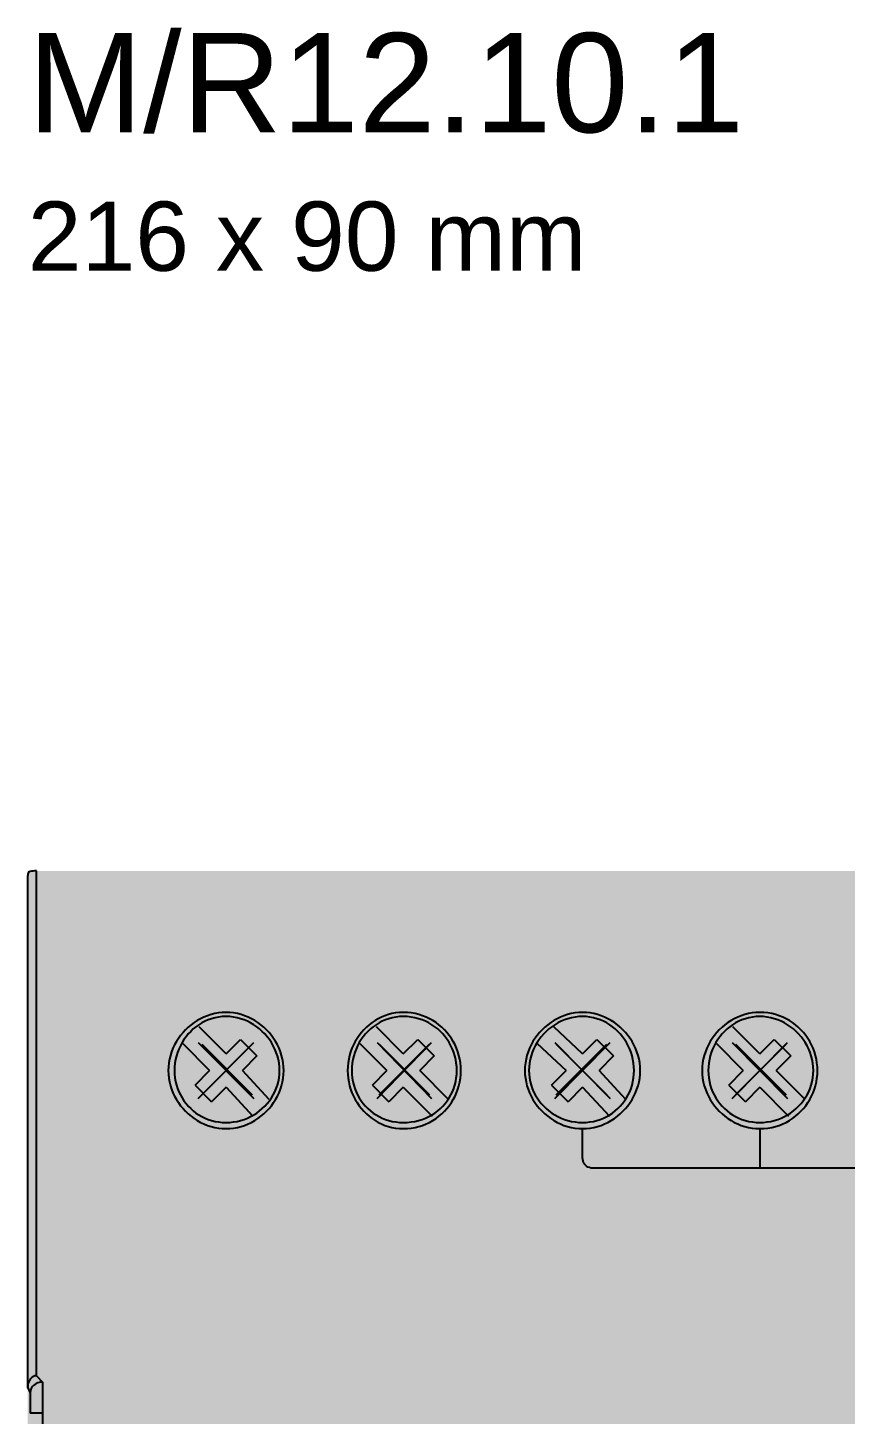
# Model space of a CAD drawing. Header units: millimetres. Extents: x 0 to 966, y -664 to 90.
# Drawn here: x 500 to 535.4, y -323.5 to -263.5 of the extents above; entities that cross this region are included whole.
import ezdxf

# ---------------------------------------------------------------- set-up
doc = ezdxf.new("R2010")
doc.units = ezdxf.units.MM
for name, color, linetype in [('HDL_BODY', 7, 'Continuous'), ('HDL_COLOUR', 7, 'Continuous'), ('HDL_DETAIL', 7, 'Continuous'), ('HDL_PRINT', 7, 'Continuous')]:
    doc.layers.add(name, color=color, linetype=linetype)
doc.styles.add('HDL_ARIAL', font='arial.ttf')

# ---------------------------------------------------------------- blocks, each defined once
blk = doc.blocks.new('M_DM06.1_FRONT')
at = {"layer": 'HDL_BODY', "true_color": 0x202126}
blk.add_hatch(color=250, dxfattribs=at).paths.add_polyline_path([(0, 0), (216, 0), (216, 90), (0, 90)])
at = {"layer": 'HDL_BODY', "true_color": 0x2a2a30}
blk.add_hatch(color=250, dxfattribs=at).paths.add_polyline_path([(0.4, 20.52), (215.6, 20.52), (215.6, 68.31), (0.4, 68.31)])
at = {"layer": 'HDL_COLOUR', "true_color": 0x1a332c}
for points in [[(11.099, 81.355), (11.093, 81.523), (11.075, 81.688), (11.046, 81.851), (11.006, 82.011), (10.956, 82.167), (10.896, 82.319), (10.827, 82.466), (10.748, 82.609), (10.66, 82.746), (10.565, 82.877), (10.461, 83.003), (10.35, 83.122), (10.232, 83.233), (10.108, 83.337), (9.977, 83.434), (9.841, 83.522), (9.7, 83.601), (9.553, 83.671), (9.402, 83.732), (9.248, 83.782), (9.089, 83.822), (8.928, 83.851), (8.763, 83.869), (8.597, 83.875), (8.43, 83.869), (8.266, 83.851), (8.105, 83.822), (7.946, 83.782), (7.792, 83.732), (7.641, 83.671), (7.494, 83.601), (7.353, 83.522), (7.217, 83.434), (7.086, 83.337), (6.962, 83.233), (6.844, 83.122), (6.733, 83.003), (6.629, 82.877), (6.534, 82.746), (6.446, 82.609), (6.368, 82.466), (6.298, 82.319), (6.238, 82.167), (6.188, 82.011), (6.148, 81.851), (6.119, 81.688), (6.102, 81.523), (6.096, 81.355), (6.102, 81.187), (6.119, 81.022), (6.148, 80.86), (6.188, 80.7), (6.238, 80.544), (6.298, 80.393), (6.368, 80.245), (6.446, 80.103), (6.534, 79.966), (6.629, 79.834), (6.733, 79.709), (6.844, 79.591), (6.962, 79.479), (7.086, 79.375), (7.217, 79.279), (7.353, 79.191), (7.494, 79.111), (7.641, 79.041), (7.792, 78.981), (7.946, 78.93), (8.105, 78.89), (8.266, 78.861), (8.43, 78.844), (8.597, 78.838), (8.763, 78.844), (8.928, 78.861), (9.089, 78.89), (9.248, 78.93), (9.402, 78.981), (9.553, 79.041), (9.7, 79.111), (9.841, 79.191), (9.977, 79.279), (10.108, 79.375), (10.232, 79.479), (10.35, 79.591), (10.461, 79.709), (10.565, 79.834), (10.66, 79.966), (10.748, 80.103), (10.827, 80.245), (10.896, 80.393), (10.956, 80.544), (11.006, 80.7), (11.046, 80.86), (11.075, 81.022), (11.093, 81.187), (11.099, 81.355)], [(10.92, 81.355), (10.914, 81.518), (10.896, 81.679), (10.867, 81.837), (10.827, 81.991), (10.777, 82.142), (10.717, 82.288), (10.647, 82.43), (10.568, 82.567), (10.481, 82.698), (10.385, 82.823), (10.282, 82.941), (10.171, 83.053), (10.054, 83.157), (9.93, 83.253), (9.8, 83.341), (9.664, 83.421), (9.523, 83.491), (9.378, 83.552), (9.229, 83.602), (9.075, 83.643), (8.919, 83.672), (8.759, 83.69), (8.597, 83.696), (8.435, 83.69), (8.277, 83.672), (8.123, 83.643), (7.973, 83.602), (7.827, 83.552), (7.686, 83.491), (7.55, 83.421), (7.419, 83.341), (7.295, 83.253), (7.176, 83.157), (7.065, 83.053), (6.96, 82.941), (6.862, 82.823), (6.772, 82.698), (6.69, 82.567), (6.617, 82.43), (6.552, 82.288), (6.496, 82.142), (6.449, 81.991), (6.412, 81.837), (6.385, 81.679), (6.369, 81.518), (6.364, 81.355), (6.369, 81.192), (6.385, 81.033), (6.412, 80.877), (6.449, 80.726), (6.496, 80.579), (6.552, 80.437), (6.617, 80.3), (6.69, 80.168), (6.772, 80.043), (6.862, 79.924), (6.96, 79.811), (7.065, 79.705), (7.176, 79.607), (7.295, 79.516), (7.419, 79.434), (7.55, 79.36), (7.686, 79.294), (7.827, 79.238), (7.973, 79.191), (8.123, 79.154), (8.277, 79.127), (8.435, 79.11), (8.597, 79.105), (8.759, 79.11), (8.919, 79.127), (9.075, 79.154), (9.229, 79.191), (9.378, 79.238), (9.523, 79.294), (9.664, 79.36), (9.8, 79.434), (9.93, 79.516), (10.054, 79.607), (10.171, 79.705), (10.282, 79.811), (10.385, 79.924), (10.481, 80.043), (10.568, 80.168), (10.647, 80.3), (10.717, 80.437), (10.777, 80.579), (10.827, 80.726), (10.867, 80.877), (10.896, 81.033), (10.914, 81.192), (10.92, 81.355)], [(18.782, 81.355), (18.776, 81.523), (18.76, 81.688), (18.733, 81.851), (18.696, 82.011), (18.648, 82.167), (18.592, 82.319), (18.526, 82.466), (18.451, 82.609), (18.367, 82.746), (18.275, 82.877), (18.175, 83.003), (18.067, 83.122), (17.951, 83.233), (17.829, 83.337), (17.7, 83.434), (17.564, 83.522), (17.422, 83.601), (17.274, 83.671), (17.12, 83.732), (16.962, 83.782), (16.798, 83.822), (16.63, 83.851), (16.457, 83.869), (16.28, 83.875), (16.114, 83.869), (15.951, 83.851), (15.792, 83.822), (15.636, 83.782), (15.485, 83.732), (15.338, 83.671), (15.196, 83.601), (15.059, 83.522), (14.928, 83.434), (14.803, 83.337), (14.684, 83.233), (14.572, 83.122), (14.466, 83.003), (14.368, 82.877), (14.278, 82.746), (14.196, 82.609), (14.122, 82.466), (14.056, 82.319), (14, 82.167), (13.954, 82.011), (13.917, 81.851), (13.89, 81.688), (13.874, 81.523), (13.868, 81.355), (13.874, 81.187), (13.89, 81.022), (13.917, 80.86), (13.954, 80.7), (14, 80.544), (14.056, 80.393), (14.122, 80.245), (14.196, 80.103), (14.278, 79.966), (14.368, 79.834), (14.466, 79.709), (14.572, 79.591), (14.684, 79.479), (14.803, 79.375), (14.928, 79.279), (15.059, 79.191), (15.196, 79.111), (15.338, 79.041), (15.485, 78.981), (15.636, 78.93), (15.792, 78.89), (15.951, 78.861), (16.114, 78.844), (16.28, 78.838), (16.457, 78.844), (16.63, 78.861), (16.798, 78.89), (16.962, 78.93), (17.12, 78.981), (17.274, 79.041), (17.422, 79.111), (17.564, 79.191), (17.7, 79.279), (17.829, 79.375), (17.951, 79.479), (18.067, 79.591), (18.175, 79.709), (18.275, 79.834), (18.367, 79.966), (18.451, 80.103), (18.526, 80.245), (18.592, 80.393), (18.648, 80.544), (18.696, 80.7), (18.733, 80.86), (18.76, 81.022), (18.776, 81.187), (18.782, 81.355)], [(18.603, 81.355), (18.597, 81.518), (18.581, 81.679), (18.554, 81.837), (18.517, 81.991), (18.47, 82.142), (18.413, 82.288), (18.347, 82.43), (18.272, 82.567), (18.189, 82.698), (18.097, 82.823), (17.997, 82.941), (17.889, 83.053), (17.774, 83.157), (17.652, 83.253), (17.522, 83.341), (17.387, 83.421), (17.245, 83.491), (17.097, 83.552), (16.944, 83.602), (16.785, 83.643), (16.621, 83.672), (16.453, 83.69), (16.28, 83.696), (16.119, 83.69), (15.96, 83.672), (15.806, 83.643), (15.656, 83.602), (15.51, 83.552), (15.369, 83.491), (15.233, 83.421), (15.102, 83.341), (14.978, 83.253), (14.859, 83.157), (14.748, 83.053), (14.643, 82.941), (14.545, 82.823), (14.455, 82.698), (14.373, 82.567), (14.3, 82.43), (14.235, 82.288), (14.179, 82.142), (14.132, 81.991), (14.095, 81.837), (14.068, 81.679), (14.052, 81.518), (14.047, 81.355), (14.052, 81.192), (14.068, 81.033), (14.095, 80.877), (14.132, 80.726), (14.179, 80.579), (14.235, 80.437), (14.3, 80.3), (14.373, 80.168), (14.455, 80.043), (14.545, 79.924), (14.643, 79.811), (14.748, 79.705), (14.859, 79.607), (14.978, 79.516), (15.102, 79.434), (15.233, 79.36), (15.369, 79.294), (15.51, 79.238), (15.656, 79.191), (15.806, 79.154), (15.96, 79.127), (16.119, 79.11), (16.28, 79.105), (16.453, 79.11), (16.621, 79.127), (16.785, 79.154), (16.944, 79.191), (17.097, 79.238), (17.245, 79.294), (17.387, 79.36), (17.522, 79.434), (17.652, 79.516), (17.774, 79.607), (17.889, 79.705), (17.997, 79.811), (18.097, 79.924), (18.189, 80.043), (18.272, 80.168), (18.347, 80.3), (18.413, 80.437), (18.47, 80.579), (18.517, 80.726), (18.554, 80.877), (18.581, 81.033), (18.597, 81.192), (18.603, 81.355)], [(26.554, 81.355), (26.548, 81.523), (26.53, 81.688), (26.502, 81.851), (26.462, 82.011), (26.412, 82.167), (26.352, 82.319), (26.282, 82.466), (26.203, 82.609), (26.116, 82.746), (26.02, 82.877), (25.917, 83.003), (25.806, 83.122), (25.688, 83.233), (25.563, 83.337), (25.433, 83.434), (25.297, 83.522), (25.155, 83.601), (25.009, 83.671), (24.858, 83.732), (24.703, 83.782), (24.545, 83.822), (24.383, 83.851), (24.219, 83.869), (24.052, 83.875), (23.886, 83.869), (23.722, 83.851), (23.56, 83.822), (23.402, 83.782), (23.247, 83.732), (23.096, 83.671), (22.95, 83.601), (22.808, 83.522), (22.672, 83.434), (22.542, 83.337), (22.417, 83.233), (22.299, 83.122), (22.188, 83.003), (22.085, 82.877), (21.989, 82.746), (21.902, 82.609), (21.823, 82.466), (21.753, 82.319), (21.693, 82.167), (21.643, 82.011), (21.604, 81.851), (21.575, 81.688), (21.557, 81.523), (21.551, 81.355), (21.557, 81.187), (21.575, 81.022), (21.604, 80.86), (21.643, 80.7), (21.693, 80.544), (21.753, 80.393), (21.823, 80.245), (21.902, 80.103), (21.989, 79.966), (22.085, 79.834), (22.188, 79.709), (22.299, 79.591), (22.417, 79.479), (22.542, 79.375), (22.672, 79.279), (22.808, 79.191), (22.95, 79.111), (23.096, 79.041), (23.247, 78.981), (23.402, 78.93), (23.56, 78.89), (23.722, 78.861), (23.886, 78.844), (24.052, 78.838), (24.219, 78.844), (24.383, 78.861), (24.545, 78.89), (24.703, 78.93), (24.858, 78.981), (25.009, 79.041), (25.155, 79.111), (25.297, 79.191), (25.433, 79.279), (25.563, 79.375), (25.688, 79.479), (25.806, 79.591), (25.917, 79.709), (26.02, 79.834), (26.116, 79.966), (26.203, 80.103), (26.282, 80.245), (26.352, 80.393), (26.412, 80.544), (26.462, 80.7), (26.502, 80.86), (26.53, 81.022), (26.548, 81.187), (26.554, 81.355)], [(26.286, 81.355), (26.28, 81.518), (26.264, 81.679), (26.237, 81.837), (26.201, 81.991), (26.154, 82.142), (26.098, 82.288), (26.033, 82.43), (25.959, 82.567), (25.877, 82.698), (25.787, 82.823), (25.69, 82.941), (25.585, 83.053), (25.473, 83.157), (25.355, 83.253), (25.23, 83.341), (25.1, 83.421), (24.964, 83.491), (24.823, 83.552), (24.677, 83.602), (24.527, 83.643), (24.372, 83.672), (24.214, 83.69), (24.052, 83.696), (23.89, 83.69), (23.731, 83.672), (23.574, 83.643), (23.421, 83.602), (23.271, 83.552), (23.126, 83.491), (22.985, 83.421), (22.85, 83.341), (22.72, 83.253), (22.596, 83.157), (22.478, 83.053), (22.368, 82.941), (22.264, 82.823), (22.169, 82.698), (22.081, 82.567), (22.002, 82.43), (21.933, 82.288), (21.873, 82.142), (21.822, 81.991), (21.783, 81.837), (21.754, 81.679), (21.736, 81.518), (21.73, 81.355), (21.736, 81.192), (21.754, 81.033), (21.783, 80.877), (21.822, 80.726), (21.873, 80.579), (21.933, 80.437), (22.002, 80.3), (22.081, 80.168), (22.169, 80.043), (22.264, 79.924), (22.368, 79.811), (22.478, 79.705), (22.596, 79.607), (22.72, 79.516), (22.85, 79.434), (22.985, 79.36), (23.126, 79.294), (23.271, 79.238), (23.421, 79.191), (23.574, 79.154), (23.731, 79.127), (23.89, 79.11), (24.052, 79.105), (24.214, 79.11), (24.372, 79.127), (24.527, 79.154), (24.677, 79.191), (24.823, 79.238), (24.964, 79.294), (25.1, 79.36), (25.23, 79.434), (25.355, 79.516), (25.473, 79.607), (25.585, 79.705), (25.69, 79.811), (25.787, 79.924), (25.877, 80.043), (25.959, 80.168), (26.033, 80.3), (26.098, 80.437), (26.154, 80.579), (26.201, 80.726), (26.237, 80.877), (26.264, 81.033), (26.28, 81.192), (26.286, 81.355)], [(34.237, 81.355), (34.231, 81.523), (34.215, 81.688), (34.188, 81.851), (34.151, 82.011), (34.104, 82.167), (34.047, 82.319), (33.981, 82.466), (33.906, 82.609), (33.822, 82.746), (33.73, 82.877), (33.63, 83.003), (33.522, 83.122), (33.407, 83.233), (33.285, 83.337), (33.155, 83.434), (33.019, 83.522), (32.877, 83.601), (32.729, 83.671), (32.576, 83.732), (32.417, 83.782), (32.253, 83.822), (32.084, 83.851), (31.911, 83.869), (31.734, 83.875), (31.568, 83.869), (31.404, 83.851), (31.242, 83.822), (31.084, 83.782), (30.929, 83.732), (30.779, 83.671), (30.632, 83.601), (30.491, 83.522), (30.355, 83.434), (30.224, 83.337), (30.1, 83.233), (29.982, 83.122), (29.871, 83.003), (29.768, 82.877), (29.672, 82.746), (29.585, 82.609), (29.506, 82.466), (29.437, 82.319), (29.377, 82.167), (29.327, 82.011), (29.287, 81.851), (29.258, 81.688), (29.24, 81.523), (29.235, 81.355), (29.24, 81.187), (29.258, 81.022), (29.287, 80.86), (29.327, 80.7), (29.377, 80.544), (29.437, 80.393), (29.506, 80.245), (29.585, 80.103), (29.672, 79.966), (29.768, 79.834), (29.871, 79.709), (29.982, 79.591), (30.1, 79.479), (30.224, 79.375), (30.355, 79.279), (30.491, 79.191), (30.632, 79.111), (30.779, 79.041), (30.929, 78.981), (31.084, 78.93), (31.242, 78.89), (31.404, 78.861), (31.568, 78.844), (31.734, 78.838), (31.911, 78.844), (32.084, 78.861), (32.253, 78.89), (32.417, 78.93), (32.576, 78.981), (32.729, 79.041), (32.877, 79.111), (33.019, 79.191), (33.155, 79.279), (33.285, 79.375), (33.407, 79.479), (33.522, 79.591), (33.63, 79.709), (33.73, 79.834), (33.822, 79.966), (33.906, 80.103), (33.981, 80.245), (34.047, 80.393), (34.104, 80.544), (34.151, 80.7), (34.188, 80.86), (34.215, 81.022), (34.231, 81.187), (34.237, 81.355)], [(34.059, 81.355), (34.053, 81.518), (34.035, 81.679), (34.006, 81.837), (33.966, 81.991), (33.916, 82.142), (33.856, 82.288), (33.786, 82.43), (33.707, 82.567), (33.619, 82.698), (33.524, 82.823), (33.42, 82.941), (33.309, 83.053), (33.192, 83.157), (33.068, 83.253), (32.938, 83.341), (32.802, 83.421), (32.661, 83.491), (32.516, 83.552), (32.366, 83.602), (32.213, 83.643), (32.056, 83.672), (31.896, 83.69), (31.734, 83.696), (31.573, 83.69), (31.415, 83.672), (31.261, 83.643), (31.111, 83.602), (30.965, 83.552), (30.824, 83.491), (30.688, 83.421), (30.558, 83.341), (30.434, 83.253), (30.315, 83.157), (30.204, 83.053), (30.099, 82.941), (30.001, 82.823), (29.911, 82.698), (29.829, 82.567), (29.756, 82.43), (29.691, 82.288), (29.635, 82.142), (29.588, 81.991), (29.551, 81.837), (29.525, 81.679), (29.508, 81.518), (29.503, 81.355), (29.508, 81.192), (29.525, 81.033), (29.551, 80.877), (29.588, 80.726), (29.635, 80.579), (29.691, 80.437), (29.756, 80.3), (29.829, 80.168), (29.911, 80.043), (30.001, 79.924), (30.099, 79.811), (30.204, 79.705), (30.315, 79.607), (30.434, 79.516), (30.558, 79.434), (30.688, 79.36), (30.824, 79.294), (30.965, 79.238), (31.111, 79.191), (31.261, 79.154), (31.415, 79.127), (31.573, 79.11), (31.734, 79.105), (31.896, 79.11), (32.056, 79.127), (32.213, 79.154), (32.366, 79.191), (32.516, 79.238), (32.661, 79.294), (32.802, 79.36), (32.938, 79.434), (33.068, 79.516), (33.192, 79.607), (33.309, 79.705), (33.42, 79.811), (33.524, 79.924), (33.619, 80.043), (33.707, 80.168), (33.786, 80.3), (33.856, 80.437), (33.916, 80.579), (33.966, 80.726), (34.006, 80.877), (34.035, 81.033), (34.053, 81.192), (34.059, 81.355)]]:
    blk.add_hatch(color=250, dxfattribs=at).paths.add_polyline_path(points)
at = {"layer": 'HDL_COLOUR', "true_color": 0x9ea4a8}
for points in [[(10.348, 81.356), (10.333, 81.586), (10.289, 81.813), (10.215, 82.031), (10.114, 82.238), (9.986, 82.43), (9.835, 82.603), (9.663, 82.755), (9.473, 82.883), (9.267, 82.985), (9.05, 83.059), (8.826, 83.104), (8.597, 83.119), (8.369, 83.104), (8.144, 83.059), (7.927, 82.985), (7.722, 82.883), (7.531, 82.755), (7.359, 82.603), (7.208, 82.43), (7.081, 82.238), (6.979, 82.031), (6.906, 81.813), (6.861, 81.586), (6.846, 81.356), (6.861, 81.126), (6.906, 80.9), (6.979, 80.682), (7.081, 80.475), (7.208, 80.283), (7.359, 80.11), (7.531, 79.958), (7.722, 79.829), (7.927, 79.727), (8.144, 79.653), (8.369, 79.608), (8.597, 79.593), (8.826, 79.608), (9.05, 79.653), (9.267, 79.727), (9.473, 79.829), (9.663, 79.958), (9.835, 80.11), (9.986, 80.283), (10.114, 80.475), (10.215, 80.682), (10.289, 80.9), (10.333, 81.126)], [(10.236, 81.4), (10.223, 81.61), (10.182, 81.816), (10.115, 82.015), (10.023, 82.204), (9.907, 82.378), (9.769, 82.537), (9.613, 82.675), (9.439, 82.792), (9.252, 82.885), (9.054, 82.952), (8.85, 82.993), (8.642, 83.007), (8.434, 82.993), (8.229, 82.952), (8.031, 82.885), (7.844, 82.792), (7.671, 82.675), (7.514, 82.537), (7.377, 82.378), (7.261, 82.204), (7.168, 82.015), (7.101, 81.816), (7.061, 81.61), (7.047, 81.4), (7.061, 81.191), (7.101, 80.984), (7.168, 80.785), (7.261, 80.597), (7.377, 80.422), (7.514, 80.264), (7.671, 80.126), (7.844, 80.009), (8.031, 79.916), (8.229, 79.848), (8.434, 79.807), (8.642, 79.793), (8.85, 79.807), (9.054, 79.848), (9.252, 79.916), (9.439, 80.009), (9.613, 80.126), (9.769, 80.264), (9.907, 80.422), (10.023, 80.597), (10.115, 80.785), (10.182, 80.984), (10.223, 81.191)], [(18.045, 81.356), (18.03, 81.586), (17.986, 81.813), (17.914, 82.031), (17.814, 82.238), (17.689, 82.43), (17.541, 82.603), (17.372, 82.755), (17.185, 82.883), (16.983, 82.985), (16.77, 83.059), (16.549, 83.104), (16.325, 83.119), (16.1, 83.104), (15.88, 83.059), (15.667, 82.985), (15.465, 82.883), (15.278, 82.755), (15.109, 82.603), (14.96, 82.43), (14.835, 82.238), (14.736, 82.031), (14.664, 81.813), (14.62, 81.586), (14.605, 81.356), (14.62, 81.126), (14.664, 80.9), (14.736, 80.682), (14.835, 80.475), (14.96, 80.283), (15.109, 80.11), (15.278, 79.958), (15.465, 79.829), (15.667, 79.727), (15.88, 79.653), (16.1, 79.608), (16.325, 79.593), (16.549, 79.608), (16.77, 79.653), (16.983, 79.727), (17.185, 79.829), (17.372, 79.958), (17.541, 80.11), (17.689, 80.283), (17.814, 80.475), (17.914, 80.682), (17.986, 80.9), (18.03, 81.126)], [(17.919, 81.4), (17.906, 81.61), (17.865, 81.816), (17.798, 82.015), (17.706, 82.204), (17.59, 82.378), (17.452, 82.537), (17.295, 82.675), (17.122, 82.792), (16.935, 82.885), (16.737, 82.952), (16.533, 82.993), (16.325, 83.007), (16.117, 82.993), (15.912, 82.952), (15.714, 82.885), (15.527, 82.792), (15.354, 82.675), (15.197, 82.537), (15.06, 82.378), (14.944, 82.204), (14.851, 82.015), (14.784, 81.816), (14.744, 81.61), (14.73, 81.4), (14.744, 81.191), (14.784, 80.984), (14.851, 80.785), (14.944, 80.597), (15.06, 80.422), (15.197, 80.264), (15.354, 80.126), (15.527, 80.009), (15.714, 79.916), (15.912, 79.848), (16.117, 79.807), (16.325, 79.793), (16.533, 79.807), (16.737, 79.848), (16.935, 79.916), (17.122, 80.009), (17.295, 80.126), (17.452, 80.264), (17.59, 80.422), (17.706, 80.597), (17.798, 80.785), (17.865, 80.984), (17.906, 81.191)], [(25.804, 81.356), (25.789, 81.586), (25.744, 81.813), (25.67, 82.031), (25.569, 82.238), (25.442, 82.43), (25.291, 82.603), (25.118, 82.755), (24.928, 82.883), (24.723, 82.985), (24.506, 83.059), (24.281, 83.104), (24.053, 83.119), (23.824, 83.104), (23.599, 83.059), (23.382, 82.985), (23.177, 82.883), (22.987, 82.755), (22.814, 82.603), (22.663, 82.43), (22.536, 82.238), (22.435, 82.031), (22.361, 81.813), (22.316, 81.586), (22.301, 81.356), (22.316, 81.126), (22.361, 80.9), (22.435, 80.682), (22.536, 80.475), (22.663, 80.283), (22.814, 80.11), (22.987, 79.958), (23.177, 79.829), (23.382, 79.727), (23.599, 79.653), (23.824, 79.608), (24.053, 79.593), (24.281, 79.608), (24.506, 79.653), (24.723, 79.727), (24.928, 79.829), (25.118, 79.958), (25.291, 80.11), (25.442, 80.283), (25.569, 80.475), (25.67, 80.682), (25.744, 80.9), (25.789, 81.126)], [(25.603, 81.4), (25.589, 81.61), (25.548, 81.816), (25.481, 82.015), (25.389, 82.204), (25.273, 82.378), (25.135, 82.537), (24.979, 82.675), (24.805, 82.792), (24.618, 82.885), (24.421, 82.952), (24.216, 82.993), (24.008, 83.007), (23.8, 82.993), (23.595, 82.952), (23.398, 82.885), (23.211, 82.792), (23.037, 82.675), (22.88, 82.537), (22.743, 82.378), (22.627, 82.204), (22.535, 82.015), (22.468, 81.816), (22.427, 81.61), (22.413, 81.4), (22.427, 81.191), (22.468, 80.984), (22.535, 80.785), (22.627, 80.597), (22.743, 80.422), (22.88, 80.264), (23.037, 80.126), (23.211, 80.009), (23.398, 79.916), (23.595, 79.848), (23.8, 79.807), (24.008, 79.793), (24.216, 79.807), (24.421, 79.848), (24.618, 79.916), (24.805, 80.009), (24.979, 80.126), (25.135, 80.264), (25.273, 80.422), (25.389, 80.597), (25.481, 80.785), (25.548, 80.984), (25.589, 81.191)], [(33.486, 81.356), (33.471, 81.586), (33.427, 81.813), (33.353, 82.031), (33.252, 82.238), (33.125, 82.43), (32.974, 82.603), (32.801, 82.755), (32.611, 82.883), (32.406, 82.985), (32.189, 83.059), (31.964, 83.104), (31.736, 83.119), (31.507, 83.104), (31.282, 83.059), (31.066, 82.985), (30.86, 82.883), (30.67, 82.755), (30.498, 82.603), (30.347, 82.43), (30.219, 82.238), (30.118, 82.031), (30.044, 81.813), (30, 81.586), (29.985, 81.356), (30, 81.126), (30.044, 80.9), (30.118, 80.682), (30.219, 80.475), (30.347, 80.283), (30.498, 80.11), (30.67, 79.958), (30.86, 79.829), (31.066, 79.727), (31.282, 79.653), (31.507, 79.608), (31.736, 79.593), (31.964, 79.608), (32.189, 79.653), (32.406, 79.727), (32.611, 79.829), (32.801, 79.958), (32.974, 80.11), (33.125, 80.283), (33.252, 80.475), (33.353, 80.682), (33.427, 80.9), (33.471, 81.126)], [(33.375, 81.4), (33.362, 81.61), (33.321, 81.816), (33.254, 82.015), (33.162, 82.204), (33.046, 82.378), (32.908, 82.537), (32.752, 82.675), (32.578, 82.792), (32.391, 82.885), (32.194, 82.952), (31.989, 82.993), (31.781, 83.007), (31.573, 82.993), (31.368, 82.952), (31.171, 82.885), (30.984, 82.792), (30.81, 82.675), (30.653, 82.537), (30.516, 82.378), (30.4, 82.204), (30.308, 82.015), (30.241, 81.816), (30.2, 81.61), (30.186, 81.4), (30.2, 81.191), (30.241, 80.984), (30.308, 80.785), (30.4, 80.597), (30.516, 80.422), (30.653, 80.264), (30.81, 80.126), (30.984, 80.009), (31.171, 79.916), (31.368, 79.848), (31.573, 79.807), (31.781, 79.793), (31.989, 79.807), (32.194, 79.848), (32.391, 79.916), (32.578, 80.009), (32.752, 80.126), (32.908, 80.264), (33.046, 80.422), (33.162, 80.597), (33.254, 80.785), (33.321, 80.984), (33.362, 81.191)]]:
    blk.add_hatch(color=253, dxfattribs=at).paths.add_polyline_path(points)
at = {"layer": 'HDL_PRINT', "true_color": 0xdee1e9}
for points in [[(7.793, 75.237), (7.793, 77.848), (8.15, 77.848), (8.15, 75.598), (9.401, 75.598), (9.401, 75.237), (7.793, 75.237)], [(15.297, 75.237), (15.297, 77.848), (15.655, 77.848), (16.995, 75.777), (16.995, 77.848), (17.352, 77.848), (17.352, 75.237), (16.995, 75.237), (15.655, 77.307), (15.655, 75.237), (15.297, 75.237)], [(32.898, 73.979), (32.898, 76.497), (33.254, 76.497), (34.595, 74.517), (34.595, 76.497), (34.951, 76.497), (34.951, 73.979), (34.595, 73.979), (33.254, 75.956), (33.254, 73.979), (32.898, 73.979)]]:
    blk.add_hatch(color=254, dxfattribs=at).paths.add_polyline_path(points)
at = {"layer": 'HDL_DETAIL', "color": 251, "true_color": 0x52555c}
for points in [[(0.378, 90), (0.294, 90), (0.222, 89.998), (0.161, 89.993), (0.11, 89.983), (0.069, 89.968), (0.038, 89.944), (0.017, 89.911), (0.004, 89.867), (0, 89.811)], [(0, 68.581), (0, 89.811)], [(0.378, 68.581), (0.378, 90)], [(8.597, 82.074), (7.436, 83.243)], [(16.28, 82.074), (15.119, 83.243)], [(24.053, 82.074), (22.802, 83.243)], [(31.734, 82.074), (30.573, 83.243)], [(6.721, 82.524), (7.882, 81.355)], [(8.597, 82.074), (9.222, 82.706)], [(9.222, 82.706), (9.937, 81.986)], [(14.404, 82.524), (15.565, 81.355)], [(16.28, 82.074), (16.906, 82.706)], [(16.906, 82.706), (17.62, 81.986)], [(22.087, 82.524), (23.338, 81.355)], [(24.053, 82.074), (24.678, 82.706)], [(24.678, 82.706), (25.393, 81.986)], [(29.859, 82.524), (31.019, 81.355)], [(31.734, 82.074), (32.361, 82.706)], [(32.361, 82.706), (33.076, 81.986)], [(9.937, 81.986), (9.312, 81.355)], [(17.62, 81.986), (16.995, 81.355)], [(25.393, 81.986), (24.767, 81.355)], [(33.076, 81.986), (32.452, 81.355)], [(7.257, 80.726), (7.882, 81.355)], [(10.473, 80.095), (9.312, 81.355)], [(14.94, 80.726), (15.565, 81.355)], [(18.245, 80.095), (16.995, 81.355)], [(22.712, 80.726), (23.338, 81.355)], [(25.929, 80.095), (24.767, 81.355)], [(30.395, 80.726), (31.019, 81.355)], [(33.7, 80.095), (32.452, 81.355)], [(7.257, 80.726), (7.972, 80.007)], [(8.597, 80.635), (7.972, 80.007)], [(8.597, 80.635), (9.758, 79.375)], [(14.94, 80.726), (15.655, 80.007)], [(16.28, 80.635), (15.655, 80.007)], [(16.28, 80.635), (17.531, 79.375)], [(22.712, 80.726), (23.427, 80.007)], [(24.053, 80.635), (23.427, 80.007)], [(24.053, 80.635), (25.214, 79.375)], [(30.395, 80.726), (31.11, 80.007)], [(31.734, 80.635), (31.11, 80.007)], [(31.734, 80.635), (32.985, 79.375)], [(62.112, 77.128), (24.499, 77.128), (24.422, 77.133), (24.35, 77.149), (24.284, 77.174), (24.226, 77.209), (24.175, 77.252), (24.132, 77.303), (24.098, 77.361), (24.073, 77.427), (24.058, 77.499), (24.052, 77.577), (24.052, 78.838)], [(31.734, 78.838), (31.734, 77.128)], [(0, 67.591), (0, 67.591), (0, 67.679), (0, 67.77), (0, 67.861), (0, 67.905), (0, 67.936), (0, 67.963), (0, 67.995), (0, 68.04), (0, 68.086), (0, 68.117), (0, 68.145), (0, 68.176), (0, 68.22), (0, 68.263), (0, 68.315), (0, 68.371), (0, 68.429), (0, 68.485), (0, 68.537), (0, 68.581)], [(0.378, 68.131), (0.378, 68.131), (0.378, 68.22), (0.378, 68.311), (0.378, 68.399), (0.378, 68.444), (0.378, 68.476), (0.378, 68.504), (0.378, 68.536), (0.378, 68.581)], [(0.378, 68.131), (0.309, 68.125), (0.247, 68.106), (0.193, 68.077), (0.146, 68.037), (0.106, 67.989), (0.073, 67.934), (0.046, 67.873), (0.026, 67.807), (0.011, 67.737), (0.003, 67.665), (0, 67.591)], [(0.378, 68.131), (0.646, 67.861)], [(0, 67.591), (0.11, 67.412)], [(0.646, 67.861), (0.573, 67.857), (0.501, 67.844), (0.432, 67.823), (0.366, 67.794), (0.306, 67.757), (0.251, 67.714), (0.203, 67.665), (0.164, 67.61), (0.135, 67.549), (0.116, 67.483), (0.11, 67.412)], [(0.11, 67.412), (0.11, 67.321), (0.11, 67.23), (0.11, 67.142), (0.11, 67.096), (0.11, 67.064), (0.11, 67.037), (0.11, 67.005), (0.11, 66.959), (0.11, 66.95), (0.11, 66.923), (0.11, 66.883), (0.11, 66.834), (0.11, 66.78), (0.11, 66.736), (0.11, 66.691), (0.11, 66.646), (0.11, 66.601), (0.11, 66.556), (0.11, 66.51)], [(0.646, 67.861), (0.646, 67.861), (0.646, 67.77), (0.646, 67.679), (0.646, 67.627), (0.646, 67.578), (0.646, 67.538), (0.646, 67.51), (0.646, 67.5), (0.646, 67.447), (0.646, 67.399), (0.646, 67.358), (0.646, 67.331), (0.646, 67.321), (0.646, 67.275), (0.646, 67.23), (0.646, 67.186), (0.646, 67.141), (0.646, 67.096), (0.646, 67.05), (0.646, 66.991), (0.646, 66.931), (0.646, 66.871), (0.646, 66.811), (0.646, 66.751), (0.646, 66.691), (0.646, 66.631), (0.646, 66.571), (0.646, 66.51)], [(0.646, 66.51), (0.602, 66.51), (0.57, 66.51), (0.543, 66.51), (0.512, 66.51), (0.467, 66.51), (0.423, 66.51), (0.392, 66.51), (0.364, 66.51), (0.333, 66.51), (0.289, 66.51), (0.199, 66.51), (0.11, 66.51)], [(0.646, 66.51), (0.646, 32.685)]]:
    blk.add_lwpolyline(points, dxfattribs=at)
for points in [[(11.099, 81.355), (11.093, 81.523), (11.075, 81.688), (11.046, 81.851), (11.006, 82.011), (10.956, 82.167), (10.896, 82.319), (10.827, 82.466), (10.748, 82.609), (10.66, 82.746), (10.565, 82.877), (10.461, 83.003), (10.35, 83.122), (10.232, 83.233), (10.108, 83.337), (9.977, 83.434), (9.841, 83.522), (9.7, 83.601), (9.553, 83.671), (9.402, 83.732), (9.248, 83.782), (9.089, 83.822), (8.928, 83.851), (8.763, 83.869), (8.597, 83.875), (8.43, 83.869), (8.266, 83.851), (8.105, 83.822), (7.946, 83.782), (7.792, 83.732), (7.641, 83.671), (7.494, 83.601), (7.353, 83.522), (7.217, 83.434), (7.086, 83.337), (6.962, 83.233), (6.844, 83.122), (6.733, 83.003), (6.629, 82.877), (6.534, 82.746), (6.446, 82.609), (6.368, 82.466), (6.298, 82.319), (6.238, 82.167), (6.188, 82.011), (6.148, 81.851), (6.119, 81.688), (6.102, 81.523), (6.096, 81.355), (6.102, 81.187), (6.119, 81.022), (6.148, 80.86), (6.188, 80.7), (6.238, 80.544), (6.298, 80.393), (6.368, 80.245), (6.446, 80.103), (6.534, 79.966), (6.629, 79.834), (6.733, 79.709), (6.844, 79.591), (6.962, 79.479), (7.086, 79.375), (7.217, 79.279), (7.353, 79.191), (7.494, 79.111), (7.641, 79.041), (7.792, 78.981), (7.946, 78.93), (8.105, 78.89), (8.266, 78.861), (8.43, 78.844), (8.597, 78.838), (8.763, 78.844), (8.928, 78.861), (9.089, 78.89), (9.248, 78.93), (9.402, 78.981), (9.553, 79.041), (9.7, 79.111), (9.841, 79.191), (9.977, 79.279), (10.108, 79.375), (10.232, 79.479), (10.35, 79.591), (10.461, 79.709), (10.565, 79.834), (10.66, 79.966), (10.748, 80.103), (10.827, 80.245), (10.896, 80.393), (10.956, 80.544), (11.006, 80.7), (11.046, 80.86), (11.075, 81.022), (11.093, 81.187), (11.099, 81.355)], [(10.92, 81.355), (10.914, 81.518), (10.896, 81.679), (10.867, 81.837), (10.827, 81.991), (10.777, 82.142), (10.717, 82.288), (10.647, 82.43), (10.568, 82.567), (10.481, 82.698), (10.385, 82.823), (10.282, 82.941), (10.171, 83.053), (10.054, 83.157), (9.93, 83.253), (9.8, 83.341), (9.664, 83.421), (9.523, 83.491), (9.378, 83.552), (9.229, 83.602), (9.075, 83.643), (8.919, 83.672), (8.759, 83.69), (8.597, 83.696), (8.435, 83.69), (8.277, 83.672), (8.123, 83.643), (7.973, 83.602), (7.827, 83.552), (7.686, 83.491), (7.55, 83.421), (7.419, 83.341), (7.295, 83.253), (7.176, 83.157), (7.065, 83.053), (6.96, 82.941), (6.862, 82.823), (6.772, 82.698), (6.69, 82.567), (6.617, 82.43), (6.552, 82.288), (6.496, 82.142), (6.449, 81.991), (6.412, 81.837), (6.385, 81.679), (6.369, 81.518), (6.364, 81.355), (6.369, 81.192), (6.385, 81.033), (6.412, 80.877), (6.449, 80.726), (6.496, 80.579), (6.552, 80.437), (6.617, 80.3), (6.69, 80.168), (6.772, 80.043), (6.862, 79.924), (6.96, 79.811), (7.065, 79.705), (7.176, 79.607), (7.295, 79.516), (7.419, 79.434), (7.55, 79.36), (7.686, 79.294), (7.827, 79.238), (7.973, 79.191), (8.123, 79.154), (8.277, 79.127), (8.435, 79.11), (8.597, 79.105), (8.759, 79.11), (8.919, 79.127), (9.075, 79.154), (9.229, 79.191), (9.378, 79.238), (9.523, 79.294), (9.664, 79.36), (9.8, 79.434), (9.93, 79.516), (10.054, 79.607), (10.171, 79.705), (10.282, 79.811), (10.385, 79.924), (10.481, 80.043), (10.568, 80.168), (10.647, 80.3), (10.717, 80.437), (10.777, 80.579), (10.827, 80.726), (10.867, 80.877), (10.896, 81.033), (10.914, 81.192), (10.92, 81.355)], [(18.782, 81.355), (18.776, 81.523), (18.76, 81.688), (18.733, 81.851), (18.696, 82.011), (18.648, 82.167), (18.592, 82.319), (18.526, 82.466), (18.451, 82.609), (18.367, 82.746), (18.275, 82.877), (18.175, 83.003), (18.067, 83.122), (17.951, 83.233), (17.829, 83.337), (17.7, 83.434), (17.564, 83.522), (17.422, 83.601), (17.274, 83.671), (17.12, 83.732), (16.962, 83.782), (16.798, 83.822), (16.63, 83.851), (16.457, 83.869), (16.28, 83.875), (16.114, 83.869), (15.951, 83.851), (15.792, 83.822), (15.636, 83.782), (15.485, 83.732), (15.338, 83.671), (15.196, 83.601), (15.059, 83.522), (14.928, 83.434), (14.803, 83.337), (14.684, 83.233), (14.572, 83.122), (14.466, 83.003), (14.368, 82.877), (14.278, 82.746), (14.196, 82.609), (14.122, 82.466), (14.056, 82.319), (14, 82.167), (13.954, 82.011), (13.917, 81.851), (13.89, 81.688), (13.874, 81.523), (13.868, 81.355), (13.874, 81.187), (13.89, 81.022), (13.917, 80.86), (13.954, 80.7), (14, 80.544), (14.056, 80.393), (14.122, 80.245), (14.196, 80.103), (14.278, 79.966), (14.368, 79.834), (14.466, 79.709), (14.572, 79.591), (14.684, 79.479), (14.803, 79.375), (14.928, 79.279), (15.059, 79.191), (15.196, 79.111), (15.338, 79.041), (15.485, 78.981), (15.636, 78.93), (15.792, 78.89), (15.951, 78.861), (16.114, 78.844), (16.28, 78.838), (16.457, 78.844), (16.63, 78.861), (16.798, 78.89), (16.962, 78.93), (17.12, 78.981), (17.274, 79.041), (17.422, 79.111), (17.564, 79.191), (17.7, 79.279), (17.829, 79.375), (17.951, 79.479), (18.067, 79.591), (18.175, 79.709), (18.275, 79.834), (18.367, 79.966), (18.451, 80.103), (18.526, 80.245), (18.592, 80.393), (18.648, 80.544), (18.696, 80.7), (18.733, 80.86), (18.76, 81.022), (18.776, 81.187), (18.782, 81.355)], [(18.603, 81.355), (18.597, 81.518), (18.581, 81.679), (18.554, 81.837), (18.517, 81.991), (18.47, 82.142), (18.413, 82.288), (18.347, 82.43), (18.272, 82.567), (18.189, 82.698), (18.097, 82.823), (17.997, 82.941), (17.889, 83.053), (17.774, 83.157), (17.652, 83.253), (17.522, 83.341), (17.387, 83.421), (17.245, 83.491), (17.097, 83.552), (16.944, 83.602), (16.785, 83.643), (16.621, 83.672), (16.453, 83.69), (16.28, 83.696), (16.119, 83.69), (15.96, 83.672), (15.806, 83.643), (15.656, 83.602), (15.51, 83.552), (15.369, 83.491), (15.233, 83.421), (15.102, 83.341), (14.978, 83.253), (14.859, 83.157), (14.748, 83.053), (14.643, 82.941), (14.545, 82.823), (14.455, 82.698), (14.373, 82.567), (14.3, 82.43), (14.235, 82.288), (14.179, 82.142), (14.132, 81.991), (14.095, 81.837), (14.068, 81.679), (14.052, 81.518), (14.047, 81.355), (14.052, 81.192), (14.068, 81.033), (14.095, 80.877), (14.132, 80.726), (14.179, 80.579), (14.235, 80.437), (14.3, 80.3), (14.373, 80.168), (14.455, 80.043), (14.545, 79.924), (14.643, 79.811), (14.748, 79.705), (14.859, 79.607), (14.978, 79.516), (15.102, 79.434), (15.233, 79.36), (15.369, 79.294), (15.51, 79.238), (15.656, 79.191), (15.806, 79.154), (15.96, 79.127), (16.119, 79.11), (16.28, 79.105), (16.453, 79.11), (16.621, 79.127), (16.785, 79.154), (16.944, 79.191), (17.097, 79.238), (17.245, 79.294), (17.387, 79.36), (17.522, 79.434), (17.652, 79.516), (17.774, 79.607), (17.889, 79.705), (17.997, 79.811), (18.097, 79.924), (18.189, 80.043), (18.272, 80.168), (18.347, 80.3), (18.413, 80.437), (18.47, 80.579), (18.517, 80.726), (18.554, 80.877), (18.581, 81.033), (18.597, 81.192), (18.603, 81.355)], [(26.554, 81.355), (26.548, 81.523), (26.53, 81.688), (26.502, 81.851), (26.462, 82.011), (26.412, 82.167), (26.352, 82.319), (26.282, 82.466), (26.203, 82.609), (26.116, 82.746), (26.02, 82.877), (25.917, 83.003), (25.806, 83.122), (25.688, 83.233), (25.563, 83.337), (25.433, 83.434), (25.297, 83.522), (25.155, 83.601), (25.009, 83.671), (24.858, 83.732), (24.703, 83.782), (24.545, 83.822), (24.383, 83.851), (24.219, 83.869), (24.052, 83.875), (23.886, 83.869), (23.722, 83.851), (23.56, 83.822), (23.402, 83.782), (23.247, 83.732), (23.096, 83.671), (22.95, 83.601), (22.808, 83.522), (22.672, 83.434), (22.542, 83.337), (22.417, 83.233), (22.299, 83.122), (22.188, 83.003), (22.085, 82.877), (21.989, 82.746), (21.902, 82.609), (21.823, 82.466), (21.753, 82.319), (21.693, 82.167), (21.643, 82.011), (21.604, 81.851), (21.575, 81.688), (21.557, 81.523), (21.551, 81.355), (21.557, 81.187), (21.575, 81.022), (21.604, 80.86), (21.643, 80.7), (21.693, 80.544), (21.753, 80.393), (21.823, 80.245), (21.902, 80.103), (21.989, 79.966), (22.085, 79.834), (22.188, 79.709), (22.299, 79.591), (22.417, 79.479), (22.542, 79.375), (22.672, 79.279), (22.808, 79.191), (22.95, 79.111), (23.096, 79.041), (23.247, 78.981), (23.402, 78.93), (23.56, 78.89), (23.722, 78.861), (23.886, 78.844), (24.052, 78.838), (24.219, 78.844), (24.383, 78.861), (24.545, 78.89), (24.703, 78.93), (24.858, 78.981), (25.009, 79.041), (25.155, 79.111), (25.297, 79.191), (25.433, 79.279), (25.563, 79.375), (25.688, 79.479), (25.806, 79.591), (25.917, 79.709), (26.02, 79.834), (26.116, 79.966), (26.203, 80.103), (26.282, 80.245), (26.352, 80.393), (26.412, 80.544), (26.462, 80.7), (26.502, 80.86), (26.53, 81.022), (26.548, 81.187), (26.554, 81.355)], [(26.286, 81.355), (26.28, 81.518), (26.264, 81.679), (26.237, 81.837), (26.201, 81.991), (26.154, 82.142), (26.098, 82.288), (26.033, 82.43), (25.959, 82.567), (25.877, 82.698), (25.787, 82.823), (25.69, 82.941), (25.585, 83.053), (25.473, 83.157), (25.355, 83.253), (25.23, 83.341), (25.1, 83.421), (24.964, 83.491), (24.823, 83.552), (24.677, 83.602), (24.527, 83.643), (24.372, 83.672), (24.214, 83.69), (24.052, 83.696), (23.89, 83.69), (23.731, 83.672), (23.574, 83.643), (23.421, 83.602), (23.271, 83.552), (23.126, 83.491), (22.985, 83.421), (22.85, 83.341), (22.72, 83.253), (22.596, 83.157), (22.478, 83.053), (22.368, 82.941), (22.264, 82.823), (22.169, 82.698), (22.081, 82.567), (22.002, 82.43), (21.933, 82.288), (21.873, 82.142), (21.822, 81.991), (21.783, 81.837), (21.754, 81.679), (21.736, 81.518), (21.73, 81.355), (21.736, 81.192), (21.754, 81.033), (21.783, 80.877), (21.822, 80.726), (21.873, 80.579), (21.933, 80.437), (22.002, 80.3), (22.081, 80.168), (22.169, 80.043), (22.264, 79.924), (22.368, 79.811), (22.478, 79.705), (22.596, 79.607), (22.72, 79.516), (22.85, 79.434), (22.985, 79.36), (23.126, 79.294), (23.271, 79.238), (23.421, 79.191), (23.574, 79.154), (23.731, 79.127), (23.89, 79.11), (24.052, 79.105), (24.214, 79.11), (24.372, 79.127), (24.527, 79.154), (24.677, 79.191), (24.823, 79.238), (24.964, 79.294), (25.1, 79.36), (25.23, 79.434), (25.355, 79.516), (25.473, 79.607), (25.585, 79.705), (25.69, 79.811), (25.787, 79.924), (25.877, 80.043), (25.959, 80.168), (26.033, 80.3), (26.098, 80.437), (26.154, 80.579), (26.201, 80.726), (26.237, 80.877), (26.264, 81.033), (26.28, 81.192), (26.286, 81.355)], [(34.237, 81.355), (34.231, 81.523), (34.215, 81.688), (34.188, 81.851), (34.151, 82.011), (34.104, 82.167), (34.047, 82.319), (33.981, 82.466), (33.906, 82.609), (33.822, 82.746), (33.73, 82.877), (33.63, 83.003), (33.522, 83.122), (33.407, 83.233), (33.285, 83.337), (33.155, 83.434), (33.019, 83.522), (32.877, 83.601), (32.729, 83.671), (32.576, 83.732), (32.417, 83.782), (32.253, 83.822), (32.084, 83.851), (31.911, 83.869), (31.734, 83.875), (31.568, 83.869), (31.404, 83.851), (31.242, 83.822), (31.084, 83.782), (30.929, 83.732), (30.779, 83.671), (30.632, 83.601), (30.491, 83.522), (30.355, 83.434), (30.224, 83.337), (30.1, 83.233), (29.982, 83.122), (29.871, 83.003), (29.768, 82.877), (29.672, 82.746), (29.585, 82.609), (29.506, 82.466), (29.437, 82.319), (29.377, 82.167), (29.327, 82.011), (29.287, 81.851), (29.258, 81.688), (29.24, 81.523), (29.235, 81.355), (29.24, 81.187), (29.258, 81.022), (29.287, 80.86), (29.327, 80.7), (29.377, 80.544), (29.437, 80.393), (29.506, 80.245), (29.585, 80.103), (29.672, 79.966), (29.768, 79.834), (29.871, 79.709), (29.982, 79.591), (30.1, 79.479), (30.224, 79.375), (30.355, 79.279), (30.491, 79.191), (30.632, 79.111), (30.779, 79.041), (30.929, 78.981), (31.084, 78.93), (31.242, 78.89), (31.404, 78.861), (31.568, 78.844), (31.734, 78.838), (31.911, 78.844), (32.084, 78.861), (32.253, 78.89), (32.417, 78.93), (32.576, 78.981), (32.729, 79.041), (32.877, 79.111), (33.019, 79.191), (33.155, 79.279), (33.285, 79.375), (33.407, 79.479), (33.522, 79.591), (33.63, 79.709), (33.73, 79.834), (33.822, 79.966), (33.906, 80.103), (33.981, 80.245), (34.047, 80.393), (34.104, 80.544), (34.151, 80.7), (34.188, 80.86), (34.215, 81.022), (34.231, 81.187), (34.237, 81.355)], [(34.059, 81.355), (34.053, 81.518), (34.035, 81.679), (34.006, 81.837), (33.966, 81.991), (33.916, 82.142), (33.856, 82.288), (33.786, 82.43), (33.707, 82.567), (33.619, 82.698), (33.524, 82.823), (33.42, 82.941), (33.309, 83.053), (33.192, 83.157), (33.068, 83.253), (32.938, 83.341), (32.802, 83.421), (32.661, 83.491), (32.516, 83.552), (32.366, 83.602), (32.213, 83.643), (32.056, 83.672), (31.896, 83.69), (31.734, 83.696), (31.573, 83.69), (31.415, 83.672), (31.261, 83.643), (31.111, 83.602), (30.965, 83.552), (30.824, 83.491), (30.688, 83.421), (30.558, 83.341), (30.434, 83.253), (30.315, 83.157), (30.204, 83.053), (30.099, 82.941), (30.001, 82.823), (29.911, 82.698), (29.829, 82.567), (29.756, 82.43), (29.691, 82.288), (29.635, 82.142), (29.588, 81.991), (29.551, 81.837), (29.525, 81.679), (29.508, 81.518), (29.503, 81.355), (29.508, 81.192), (29.525, 81.033), (29.551, 80.877), (29.588, 80.726), (29.635, 80.579), (29.691, 80.437), (29.756, 80.3), (29.829, 80.168), (29.911, 80.043), (30.001, 79.924), (30.099, 79.811), (30.204, 79.705), (30.315, 79.607), (30.434, 79.516), (30.558, 79.434), (30.688, 79.36), (30.824, 79.294), (30.965, 79.238), (31.111, 79.191), (31.261, 79.154), (31.415, 79.127), (31.573, 79.11), (31.734, 79.105), (31.896, 79.11), (32.056, 79.127), (32.213, 79.154), (32.366, 79.191), (32.516, 79.238), (32.661, 79.294), (32.802, 79.36), (32.938, 79.434), (33.068, 79.516), (33.192, 79.607), (33.309, 79.705), (33.42, 79.811), (33.524, 79.924), (33.619, 80.043), (33.707, 80.168), (33.786, 80.3), (33.856, 80.437), (33.916, 80.579), (33.966, 80.726), (34.006, 80.877), (34.035, 81.033), (34.053, 81.192), (34.059, 81.355)]]:
    blk.add_lwpolyline(points, close=True, dxfattribs=at)
at = {"layer": 'HDL_DETAIL', "color": 250, "true_color": 0x25292b}
for points in [[(7.396, 80.147), (9.798, 82.565)], [(7.396, 82.565), (9.798, 80.147)], [(7.548, 80.298), (9.735, 82.502)], [(7.548, 82.502), (9.735, 80.298)], [(15.146, 80.147), (17.504, 82.565)], [(15.146, 82.565), (17.504, 80.147)], [(15.231, 80.298), (17.418, 82.502)], [(15.231, 82.502), (17.418, 80.298)], [(22.852, 80.147), (25.253, 82.565)], [(22.852, 82.565), (25.253, 80.147)], [(22.914, 80.298), (25.101, 82.502)], [(22.914, 82.502), (25.101, 80.298)], [(30.535, 80.147), (32.936, 82.565)], [(30.535, 82.565), (32.936, 80.147)], [(30.687, 80.298), (32.874, 82.502)], [(30.687, 82.502), (32.874, 80.298)]]:
    blk.add_lwpolyline(points, dxfattribs=at)

msp = doc.modelspace()

# ---------------------------------------------------------------- block references
msp.add_blockref('M_DM06.1_FRONT', (500, -390))

# ---------------------------------------------------------------- texts
at = {"color": 7, "style": 'HDL_ARIAL'}
for s, height, p in [('M/R12.10.1', 4.3, (500, -268)), ('216 x 90 mm', 3, (500, -274))]:
    msp.add_text(s, height=height, dxfattribs=at).set_placement(p)

doc.saveas('drawing.dxf')
